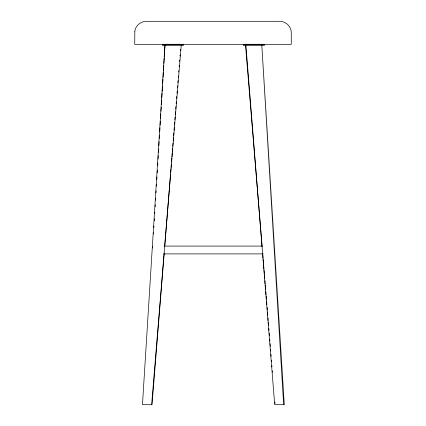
<?xml version="1.0" encoding="UTF-8"?>
<svg xmlns="http://www.w3.org/2000/svg" width="426" height="426" viewBox="0 0 426 426"><rect width="100%" height="100%" fill="white"/><g stroke="black" fill="none" stroke-linecap="round" stroke-linejoin="round"><path stroke-width="0.64" d="M152.657 247.985L152.737 246.654M153.504 234.039L153.589 232.708M153.908 227.399L153.988 226.068M154.313 220.759L154.436 218.762M154.76 213.453L154.84 212.121M155.165 206.812L155.288 204.821M155.57 200.172L155.687 198.181M156.012 192.866L156.134 190.875M156.417 186.226L156.539 184.234M156.821 179.586L156.981 176.928M157.226 172.945L157.386 170.288M157.673 165.639L157.833 162.982M158.078 158.999L158.275 155.676M158.477 152.359L158.68 149.036M158.882 145.719L159.127 141.736M159.329 138.413L159.532 135.095M159.734 131.772L159.974 127.789M160.139 125.132L160.378 121.149M160.543 118.492L160.826 113.843M160.985 111.186L161.23 107.203M161.39 104.546L161.672 99.897M161.795 97.905L162.077 93.257M162.2 91.265L162.524 85.951M162.647 83.959L162.929 79.311M163.051 77.319L163.371 72.01M163.456 70.679L163.776 65.37M163.898 63.373L164.223 58.064M164.303 56.733L164.99 45.444M164.931 45.444L142.465 404.7L152.045 404.7L164.159 253.576M164.74 246.281L170.533 174.037M170.64 172.711L170.959 168.733M171.066 167.407L171.332 164.09M171.492 162.104L171.806 158.126M171.912 156.8L172.232 152.822M172.338 151.496L172.605 148.184M172.764 146.198L173.031 142.88M173.19 140.894L173.457 137.577M173.616 135.59L173.829 132.939M174.037 130.287L174.25 127.635M174.463 124.983L174.676 122.337M174.889 119.685L175.102 117.033M175.315 114.381L175.528 111.729M175.741 109.077L175.954 106.425M176.167 103.774L176.327 101.787M176.588 98.47L176.747 96.484M177.014 93.172L177.173 91.18M177.44 87.868L177.599 85.876M177.866 82.564L178.025 80.578M178.292 77.26L178.398 75.934M178.718 71.957L178.819 70.631M179.138 66.658L179.245 65.332M179.564 61.355L179.671 60.029M179.99 56.051L180.097 54.725M180.416 50.747L180.523 49.421M151.635 404.7L181.21 45.444M164.894 246.09L262.496 246.09M163.802 253.896L263.151 253.896M245.541 45.444L262.075 246.281M262.677 253.576L263.06 258.215M263.167 259.54L263.934 268.822M264.04 270.148L264.312 273.46M264.424 274.786L264.748 278.764M264.913 280.75L265.185 284.067M265.297 285.388L265.622 289.366M265.787 291.357L266.058 294.67M266.17 295.995L266.442 299.308M266.607 301.299L266.878 304.611M267.097 307.263L267.315 309.915M267.48 311.901L267.752 315.219M267.97 317.871L268.188 320.522M268.353 322.509L268.572 325.16M268.843 328.473L269.008 330.464M269.227 333.116L269.445 335.768M269.717 339.08L269.882 341.066M270.1 343.718L270.318 346.37M270.59 349.687L270.696 351.013M270.973 354.325L271.133 356.312M271.463 360.289L271.57 361.615M271.9 365.593L272.006 366.919M272.336 370.897L272.443 372.223M274.898 402.048L275.01 403.374M245.914 45.444L274.711 404.7L284.291 404.7L261.82 45.444L283.641 404.7M134.84 31.103L134.738 44.395L291.262 44.395L291.262 32.578C291.357 26.353 285.574 21.151 279.467 21.3L146.533 21.3C140.947 21.204 135.553 25.475 134.84 31.103M183.398 44.277L162.365 44.277L162.365 45.444L183.398 45.444L183.398 44.277M264.392 44.277L243.352 44.277L243.352 45.444L264.392 45.444L264.392 44.277"/></g></svg>
